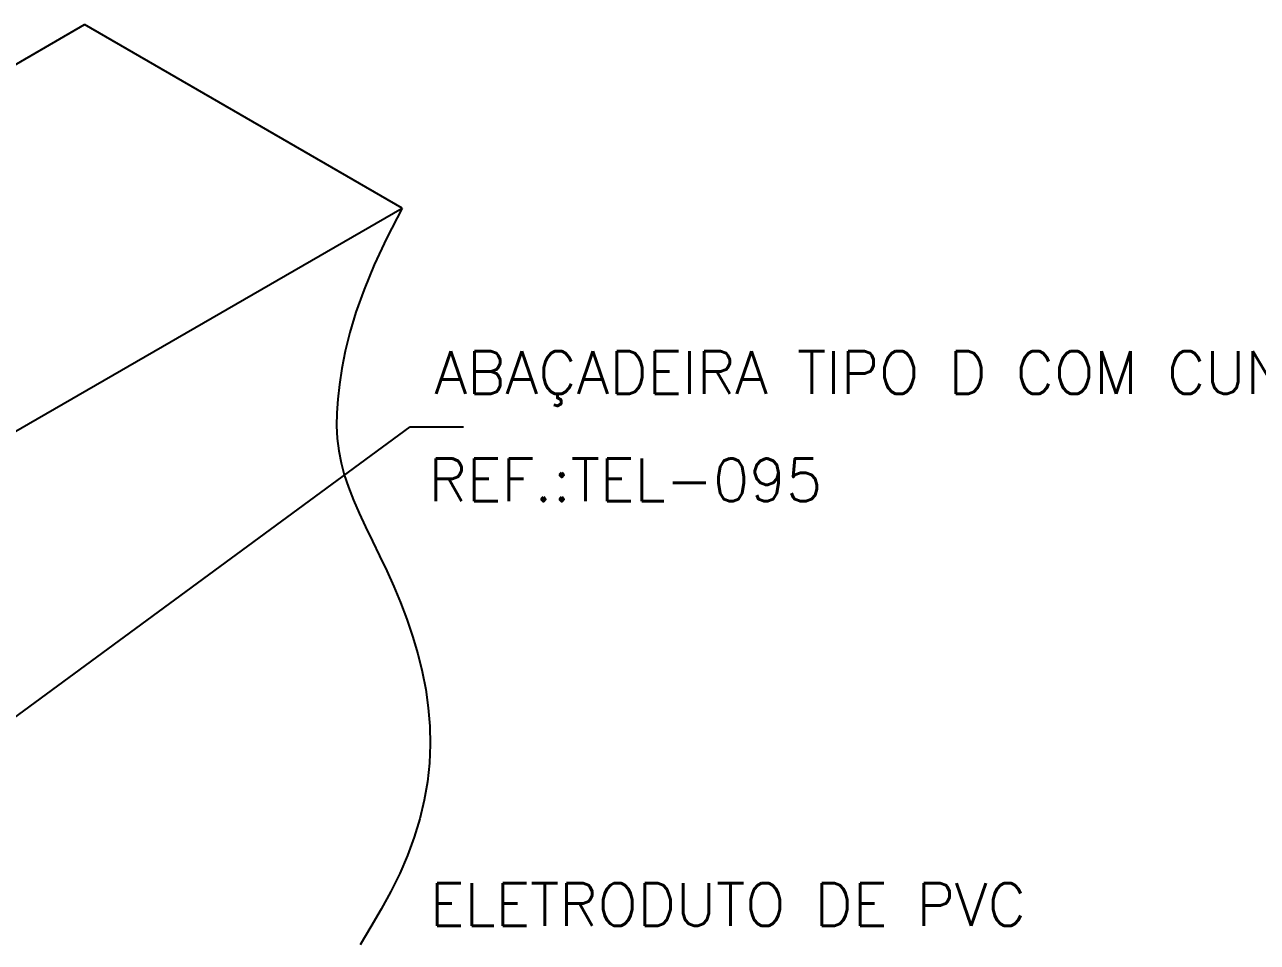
# Model space of a CAD drawing. Header units: millimetres. Extents: x -4972.4 to -4953.6, y -4734.8 to -4717.8.
# Drawn here: x -4965.69 to -4959.9, y -4722.12 to -4717.8 of the extents above; entities that cross this region are included whole.
import ezdxf

# ---------------------------------------------------------------- set-up
doc = ezdxf.new("R2010")
doc.units = ezdxf.units.MM
doc.header["$LTSCALE"] = 10
doc.layers.add('Termotécnica', color=7, linetype='Continuous')
doc.styles.add('r80', font='romans.shx')

msp = doc.modelspace()

# ---------------------------------------------------------------- linework, layer by layer
at = {"layer": 'Termotécnica', "color": 2}
for p, q in [((-4967.9005, -4719.2396), (-4965.4121, -4717.8029)), ((-4963.9185, -4718.6652), (-4965.4121, -4717.8029)), ((-4966.4061, -4720.1014), (-4963.9185, -4718.6652))]:
    msp.add_line(p, q, dxfattribs=at)
at = {"layer": 'Termotécnica', "color": 2, "ltscale": 1.6}
for p, q in [((-4966.0542, -4721.29), (-4963.8803, -4719.6942)), ((-4963.8803, -4719.6942), (-4963.6303, -4719.6942))]:
    msp.add_line(p, q, dxfattribs=at)
at = {"layer": 'Termotécnica', "color": 2}
msp.add_lwpolyline([(-4963.9185, -4718.6652), (-4963.9905, -4718.805), (-4964.0497, -4718.9324), (-4964.0976, -4719.0484), (-4964.1354, -4719.1542), (-4964.1646, -4719.2506), (-4964.1864, -4719.3387), (-4964.2023, -4719.4195), (-4964.2136, -4719.4941), (-4964.2213, -4719.5633), (-4964.2255, -4719.6282), (-4964.2263, -4719.6897), (-4964.2232, -4719.7486), (-4964.2164, -4719.806), (-4964.2055, -4719.8627), (-4964.1904, -4719.9197), (-4964.171, -4719.9779), (-4964.1474, -4720.038), (-4964.1201, -4720.1003), (-4964.09, -4720.1647), (-4964.0579, -4720.2314), (-4964.0246, -4720.3002), (-4963.991, -4720.3713), (-4963.9579, -4720.4447), (-4963.926, -4720.5205), (-4963.8962, -4720.5985), (-4963.869, -4720.6786), (-4963.8448, -4720.7605), (-4963.8241, -4720.8439), (-4963.8074, -4720.9287), (-4963.7952, -4721.0145), (-4963.7879, -4721.101), (-4963.786, -4721.188), (-4963.7898, -4721.2753), (-4963.7994, -4721.3627), (-4963.8147, -4721.4499), (-4963.8354, -4721.5368), (-4963.8615, -4721.6233), (-4963.8929, -4721.7091), (-4963.9294, -4721.7941), (-4963.971, -4721.8781), (-4964.0172, -4721.9612), (-4964.066, -4722.0443), (-4964.1152, -4722.1288)], dxfattribs=at)

# ---------------------------------------------------------------- texts
at = {"layer": 'Termotécnica', "color": 2, "ltscale": 1.6, "style": 'r80'}
for s, p in [('ABAÇADEIRA TIPO D COM CUNHA', (-4963.7665, -4719.5387)), ('REF.:TEL-095', (-4963.7936, -4720.0436)), ('ELETRODUTO DE PVC', (-4963.7877, -4722.04))]:
    msp.add_text(s, height=0.2, dxfattribs=at).set_placement(p)

doc.saveas('drawing.dxf')
